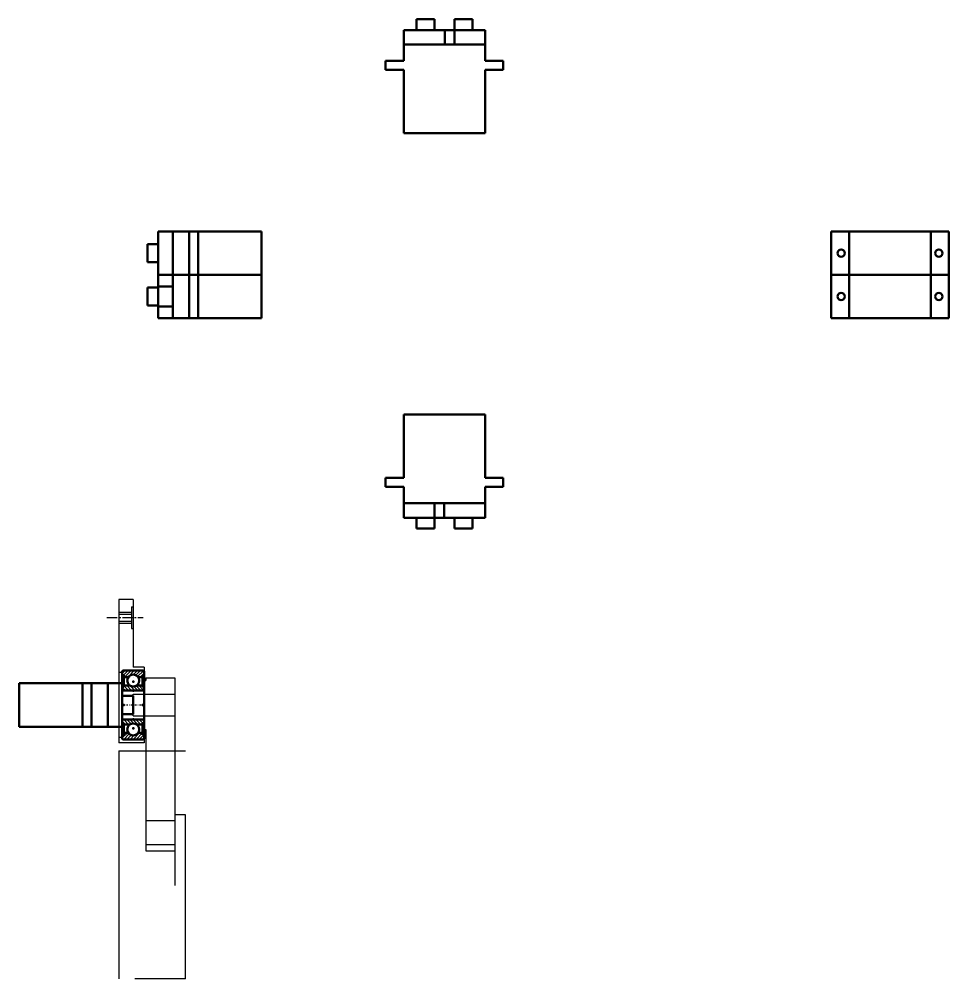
# Model space of a CAD drawing. Header units: millimetres. Extents: x -131 to 523, y -175 to 252.
# Drawn here: x 266.2 to 523.1, y -21.4 to 243.9 of the extents above; entities that cross this region are included whole.
import ezdxf

# ---------------------------------------------------------------- set-up
doc = ezdxf.new("R2010")
doc.units = ezdxf.units.MM
doc.header["$LTSCALE"] = 0.75
doc.linetypes.add('Center', pattern=[1.5, 0.45, -0.5, 0.05, -0.5])
doc.linetypes.add('CENTER2', pattern=[28.575, 19.05, -3.175, 3.175, -3.175])
for name, color, linetype, lineweight in [('2d ConnectionPoints', 7, 'Continuous', 50), ('AM_0', 7, 'Continuous', 50), ('AM_11', 3, 'Continuous', 25), ('AM_7', 7, 'Center', 25), ('Visible', 7, 'Continuous', 50)]:
    doc.layers.add(name, color=color, linetype=linetype, lineweight=lineweight)
pattern_1 = [(135, (0, 0), (-0.424264, -0.424264), [])]
pattern_2 = [(45, (0, 0), (-0.424264, 0.424264), [])]

# ---------------------------------------------------------------- blocks, each defined once
blk = doc.blocks.new('A$Cc3b6283b')
at = {"color": 0}
for p, q in [((3, 38.65), (-1, 38.65)), ((-1, 38.65), (-1, -1)), ((3, 38.65), (3, 20)), ((-1, 34.65), (2.5, 34.65)), ((2.5, 36.65), (3, 36.65)), ((2.5, 36.65), (2.5, 30.65)), ((-1, 32.65), (2.5, 32.65)), ((2.5, 30.65), (3, 30.65)), ((6, 19), (0, 19)), ((0, 0), (0, 19)), ((6, 20), (3, 20)), ((6, 20), (6, -1)), ((0, 18.5), (-1, 18.5)), ((0, 0.5), (-1, 0.5)), ((6, 0), (0, 0)), ((6, -1), (-1, -1))]:
    blk.add_line(p, q, dxfattribs=at)
at = {"color": 1}
for p, q in [((-1, 35.15), (2.5, 35.15)), ((-1, 32.15), (2.5, 32.15))]:
    blk.add_line(p, q, dxfattribs=at)
at = {"color": 1, "linetype": 'CENTER2', "ltscale": 0.2}
blk.add_line((-4.25, 33.65), (5.75, 33.65), dxfattribs=at)
blk = doc.blocks.new('A$C0e912871')
at = {"layer": 'AM_11'}
h = blk.add_hatch(dxfattribs=at)
h.set_pattern_fill('ANSI31', color=0, scale=0.6, angle=45, style=0, pattern_type=0)
h.set_pattern_definition(pattern_2)
edge = h.paths.add_edge_path(flags=0)
edge.add_line((0, 9.2), (0, 8.25))
edge.add_line((0, 8.25), (0.4, 8.25))
edge.add_line((0.4, 8.25), (0.4, 7.69))
edge.add_line((0.4, 7.69), (1.64, 7.69))
edge.add_arc((3, 6.75), 1.65, 34.7714, 145.2286)
edge.add_line((4.36, 7.69), (5.6, 7.69))
edge.add_line((5.6, 7.69), (5.6, 8.25))
edge.add_line((5.6, 8.25), (6, 8.25))
edge.add_line((6, 8.25), (6, 9.2))
edge.add_arc((5.7, 9.2), 0.3, 0, 90)
edge.add_line((5.7, 9.5), (0.3, 9.5))
edge.add_arc((0.3, 9.2), 0.3, 90, 180)
h = blk.add_hatch(dxfattribs=at)
h.set_pattern_fill('ANSI31', color=0, scale=0.6, angle=135, style=0, pattern_type=0)
h.set_pattern_definition(pattern_1)
edge = h.paths.add_edge_path(flags=0)
edge.add_line((0, 4.3), (0, 5))
edge.add_line((0, 5), (0.4, 5))
edge.add_line((0.4, 5), (0.4, 5.36))
edge.add_line((0.4, 5.36), (2.11, 5.36))
edge.add_arc((3, 6.75), 1.65, 237.3326, 302.6674)
edge.add_line((3.89, 5.36), (5.6, 5.36))
edge.add_line((5.6, 5.36), (5.6, 5))
edge.add_line((5.6, 5), (6, 5))
edge.add_line((6, 5), (6, 4.3))
edge.add_arc((5.7, 4.3), 0.3, 270, 360)
edge.add_line((5.7, 4), (0.3, 4))
edge.add_arc((0.3, 4.3), 0.3, 180, 270)
h = blk.add_hatch(dxfattribs=at)
h.set_pattern_fill('ANSI31', color=0, scale=0.6, angle=135, style=0, pattern_type=0)
h.set_pattern_definition(pattern_1)
edge = h.paths.add_edge_path(flags=0)
edge.add_line((0.4, -5), (0.4, -5.36))
edge.add_line((0.4, -5.36), (2.11, -5.36))
edge.add_arc((3, -6.75), 1.65, 57.3326, 122.6674)
edge.add_line((3.89, -5.36), (5.6, -5.36))
edge.add_line((5.6, -5.36), (5.6, -5))
edge.add_line((5.6, -5), (6, -5))
edge.add_line((6, -5), (6, -4.3))
edge.add_arc((5.7, -4.3), 0.3, 0, 90)
edge.add_line((5.7, -4), (0.3, -4))
edge.add_arc((0.3, -4.3), 0.3, 90, 180)
edge.add_line((0, -4.3), (0, -5))
edge.add_line((0, -5), (0.4, -5))
h = blk.add_hatch(dxfattribs=at)
h.set_pattern_fill('ANSI31', color=0, scale=0.6, angle=45, style=0, pattern_type=0)
h.set_pattern_definition(pattern_2)
edge = h.paths.add_edge_path(flags=0)
edge.add_line((0, -8.25), (0.4, -8.25))
edge.add_line((0.4, -8.25), (0.4, -7.69))
edge.add_line((0.4, -7.69), (1.64, -7.69))
edge.add_arc((3, -6.75), 1.65, 214.7714, 325.2286)
edge.add_line((4.36, -7.69), (5.6, -7.69))
edge.add_line((5.6, -7.69), (5.6, -8.25))
edge.add_line((5.6, -8.25), (6, -8.25))
edge.add_line((6, -8.25), (6, -9.2))
edge.add_arc((5.7, -9.2), 0.3, 270, 360)
edge.add_line((5.7, -9.5), (0.3, -9.5))
edge.add_arc((0.3, -9.2), 0.3, 180, 270)
edge.add_line((0, -9.2), (0, -8.25))
at = {"layer": '2d ConnectionPoints', "color": 0}
for p in [(3, 6.42), (3, 6.42), (3, 6.42), (3, 6.42), (3, 3.97), (3, 3.97), (3, 3.97), (3, 3.97), (0, 0), (0, 0), (0.4, 0), (0.4, 0), (3, 0), (3, 0), (3, 0), (3, 0), (5.6, 0), (5.6, 0), (3, -3.97), (3, -3.97), (3, -3.97), (3, -3.97), (3, -6.42), (3, -6.42), (3, -6.42), (3, -6.42)]:
    blk.add_point(p, dxfattribs=at)
at = {"layer": 'AM_0', "color": 0}
for p, q in [((0, 9.2), (0, 8.25)), ((0, 8.25), (0, 5)), ((0, 8.25), (0.4, 8.25)), ((0.1, 8.25), (0.1, 5)), ((0.4, 8.25), (0.1, 5)), ((0.1, 8.25), (0.4, 5.36)), ((5.7, 9.5), (0.3, 9.5)), ((0.4, 8.25), (0.4, 7.69)), ((5.6, 8.25), (6, 8.25)), ((5.6, 8.25), (5.6, 7.69)), ((5.9, 8.25), (5.6, 5.36)), ((5.6, 8.25), (5.9, 5)), ((5.9, 5), (5.9, 8.25)), ((6, 8.25), (6, 9.2)), ((6, 5), (6, 8.25)), ((0.4, 7.69), (1.64, 7.69)), ((0.4, 7.69), (0.4, 5.36)), ((2.11, 5.36), (0.4, 5.36)), ((0.4, 5), (0.4, 5.36)), ((5.6, 5.36), (3.89, 5.36)), ((4.36, 7.69), (5.6, 7.69)), ((5.6, 5.36), (5.6, 7.69)), ((5.6, 5.36), (5.6, 5)), ((0, 5), (0.4, 5)), ((0, 4.3), (0, 5)), ((0, 4.3), (0, 0)), ((0.3, 4), (5.7, 4)), ((5.6, 5), (6, 5)), ((6, 5), (6, 4.3)), ((6, 4.3), (6, 0)), ((0, -4.3), (0, 0)), ((6, -4.3), (6, 0)), ((0, -4.3), (0, -5)), ((0, -8.25), (0, -5)), ((0, -5), (0.4, -5)), ((0.1, -8.25), (0.1, -5)), ((0.4, -8.25), (0.1, -5)), ((0.3, -4), (5.7, -4)), ((0.4, -5), (0.4, -5.36)), ((5.6, -5), (6, -5)), ((5.6, -8.25), (5.9, -5)), ((5.6, -5.36), (5.6, -5)), ((5.9, -5), (5.9, -8.25)), ((6, -5), (6, -4.3)), ((6, -5), (6, -8.25)), ((0.1, -8.25), (0.4, -5.36)), ((2.11, -5.36), (0.4, -5.36)), ((0.4, -7.69), (0.4, -5.36)), ((0.4, -7.69), (1.64, -7.69)), ((0.4, -8.25), (0.4, -7.69)), ((5.6, -5.36), (3.89, -5.36)), ((4.36, -7.69), (5.6, -7.69)), ((5.6, -5.36), (5.6, -7.69)), ((5.9, -8.25), (5.6, -5.36)), ((5.6, -8.25), (5.6, -7.69)), ((0, -9.2), (0, -8.25)), ((0, -8.25), (0.4, -8.25)), ((5.7, -9.5), (0.3, -9.5)), ((5.6, -8.25), (6, -8.25)), ((6, -8.25), (6, -9.2))]:
    blk.add_line(p, q, dxfattribs=at)
for centre in [(3, 6.75), (3, -6.75)]:
    blk.add_circle(centre, 1.65, dxfattribs=at)
for centre, radius, start, end in [((0.3, 9.2), 0.3, 90, 180), ((3, 6.75), 1.65, 34.7714, 145.2286), ((5.7, 9.2), 0.3, 0, 90), ((3, 6.75), 1.65, 237.3326, 302.6674), ((0.3, 4.3), 0.3, 180, 270), ((5.7, 4.3), 0.3, 270, 360), ((0.3, -4.3), 0.3, 90, 180), ((3, -6.75), 1.65, 57.3326, 122.6674), ((5.7, -4.3), 0.3, 0, 90), ((3, -6.75), 1.65, 214.7714, 325.2286), ((0.3, -9.2), 0.3, 180, 270), ((5.7, -9.2), 0.3, 270, 0)]:
    blk.add_arc(centre, radius, start, end, dxfattribs=at)
at = {"layer": 'AM_7', "color": 0}
blk.add_line((0, 0), (6, 0), dxfattribs=at)
blk = doc.blocks.new('CustomObjectsInViewport5_0')
at = {"layer": 'Visible', "extrusion": (3.63293e-29, 2.96652e-13, -1)}
for p, q in [((207.82, 224.32), (202.82, 224.32)), ((202.82, 221.32), (202.82, 224.32)), ((207.82, 221.32), (207.82, 224.32)), ((218.32, 224.32), (213.32, 224.32)), ((213.32, 221.32), (213.32, 224.32)), ((218.32, 221.32), (218.32, 224.32)), ((210.65, 221.32), (199.32, 221.32)), ((199.32, 217.32), (199.32, 221.32)), ((210.65, 217.32), (210.65, 221.32)), ((213.32, 221.32), (210.65, 221.32)), ((221.82, 221.32), (213.32, 221.32)), ((213.32, 217.32), (213.32, 221.32)), ((221.82, 217.32), (221.82, 221.32)), ((199.32, 217.32), (205.32, 217.32)), ((199.32, 217.32), (199.32, 212.82)), ((205.32, 217.32), (221.82, 217.32)), ((221.82, 217.32), (221.82, 212.82)), ((194.32, 212.82), (199.32, 212.82)), ((194.32, 210.32), (194.32, 212.82)), ((221.82, 212.82), (226.82, 212.82)), ((226.82, 210.32), (226.82, 212.82)), ((199.32, 210.32), (194.32, 210.32)), ((199.32, 210.32), (199.32, 192.82)), ((226.82, 210.32), (221.82, 210.32)), ((221.82, 210.32), (221.82, 192.82)), ((221.82, 192.82), (199.32, 192.82))]:
    blk.add_line(p, q, dxfattribs=at)
blk = doc.blocks.new('CustomObjectsInViewport9_0')
at = {"layer": 'Visible', "extrusion": (0, 1, 0)}
for p, q in [((131.48, 165.64), (131.48, 153.64)), ((135.48, 165.64), (131.48, 165.64)), ((135.48, 159.64), (135.48, 165.64)), ((135.48, 165.64), (139.98, 165.64)), ((139.98, 153.64), (139.98, 165.64)), ((142.48, 165.64), (139.98, 165.64)), ((142.48, 165.64), (142.48, 153.64)), ((142.48, 165.64), (159.98, 165.64)), ((159.98, 165.64), (159.98, 153.64)), ((128.48, 162.14), (128.48, 157.14)), ((131.48, 162.14), (128.48, 162.14)), ((135.48, 153.64), (135.48, 159.64)), ((131.48, 157.14), (128.48, 157.14)), ((135.48, 153.64), (131.48, 153.64)), ((131.48, 153.64), (131.48, 150.39)), ((135.48, 153.64), (139.98, 153.64)), ((135.48, 141.64), (135.48, 153.64)), ((139.98, 153.64), (135.48, 153.64)), ((142.48, 153.64), (139.98, 153.64)), ((139.98, 141.64), (139.98, 153.64)), ((142.48, 153.64), (139.98, 153.64)), ((142.48, 153.64), (159.98, 153.64)), ((142.48, 153.64), (142.48, 141.64)), ((159.98, 153.64), (142.48, 153.64)), ((159.98, 153.64), (159.98, 141.64)), ((128.48, 150.14), (128.48, 145.14)), ((131.48, 150.14), (128.48, 150.14)), ((135.48, 150.39), (131.48, 150.39)), ((131.48, 150.39), (131.48, 144.89)), ((131.48, 145.14), (128.48, 145.14)), ((135.48, 144.89), (131.48, 144.89)), ((131.48, 144.89), (131.48, 141.64)), ((135.48, 141.64), (131.48, 141.64)), ((135.48, 141.64), (139.98, 141.64)), ((142.48, 141.64), (139.98, 141.64)), ((142.48, 141.64), (159.98, 141.64))]:
    blk.add_line(p, q, dxfattribs=at)
blk = doc.blocks.new('CustomObjectsInViewport11_0')
at = {"layer": 'Visible'}
for p, q in [((199.32, 114.98), (221.82, 114.98)), ((199.32, 97.48), (199.32, 114.98)), ((221.82, 97.48), (221.82, 114.98)), ((194.32, 97.48), (199.32, 97.48)), ((194.32, 97.48), (194.32, 94.98)), ((221.82, 97.48), (226.82, 97.48)), ((226.82, 97.48), (226.82, 94.98)), ((199.32, 94.98), (194.32, 94.98)), ((199.32, 90.48), (199.32, 94.98)), ((226.82, 94.98), (221.82, 94.98)), ((221.82, 90.48), (221.82, 94.98)), ((215.82, 90.48), (199.32, 90.48)), ((199.32, 90.48), (199.32, 86.48)), ((207.82, 90.48), (207.82, 86.48)), ((210.49, 90.48), (210.49, 86.48)), ((221.82, 90.48), (215.82, 90.48)), ((221.82, 90.48), (221.82, 86.48)), ((199.32, 86.48), (207.82, 86.48)), ((202.82, 86.48), (202.82, 83.48)), ((207.82, 86.48), (210.49, 86.48)), ((207.82, 86.48), (207.82, 83.48)), ((210.49, 86.48), (221.82, 86.48)), ((213.32, 86.48), (213.32, 83.48)), ((218.32, 86.48), (218.32, 83.48)), ((202.82, 83.48), (207.82, 83.48)), ((213.32, 83.48), (218.32, 83.48))]:
    blk.add_line(p, q, dxfattribs=at)
blk = doc.blocks.new('CustomObjectsInViewport13_0')
at = {"layer": 'Visible', "extrusion": (0, 1, 0)}
for p, q in [((317.46, 165.64, 0), (317.46, 153.64, 0)), ((322.46, 165.64, 0), (317.46, 165.64, 0)), ((344.96, 165.64, 0), (322.46, 165.64, 0)), ((322.46, 165.64, 0), (322.46, 153.64, 0)), ((349.96, 165.64, 0), (344.96, 165.64, 0)), ((344.96, 153.64, 0), (344.96, 165.64, 0)), ((349.96, 153.64, 0), (349.96, 165.64, 0)), ((317.46, 153.64, 0), (322.46, 153.64, 0)), ((322.46, 153.64, 0), (317.46, 153.64, 0)), ((317.46, 153.64, 0), (317.46, 141.64, 0)), ((322.46, 153.64, 0), (344.96, 153.64, 0)), ((322.46, 153.64, 0), (322.46, 141.64, 0)), ((344.96, 153.64, 0), (322.46, 153.64, 0)), ((344.96, 153.64, 0), (349.96, 153.64, 0)), ((349.96, 153.64, 0), (344.96, 153.64, 0)), ((344.96, 141.64, 0), (344.96, 153.64, 0)), ((349.96, 141.64, 0), (349.96, 153.64, 0)), ((317.46, 141.64, 0), (322.46, 141.64, 0)), ((322.46, 141.64, 0), (344.96, 141.64, 0)), ((344.96, 141.64, 0), (349.96, 141.64, 0))]:
    blk.add_line(p, q, dxfattribs=at)
at = {"layer": 'Visible', "extrusion": (-5.93303e-13, 0, -1)}
for centre in [(-320.21, 159.64, 0), (-347.21, 159.64, 0)]:
    blk.add_circle(centre, 1, dxfattribs=at)
at = {"layer": 'Visible', "extrusion": (-5.93303e-13, -4.79164e-57, -1)}
for centre in [(-320.21, 147.64, 0), (-347.21, 147.64, 0)]:
    blk.add_circle(centre, 1, dxfattribs=at)
blk = doc.blocks.new('A$C40aa3be0')
at = {"layer": 'Visible', "color": 0, "extrusion": (0, 1, 0)}
for p, q in [((0, 12), (17.5, 12)), ((17.5, 12), (0, 12)), ((0, 0), (0, 12)), ((17.5, 12), (20, 12)), ((17.5, 0), (17.5, 12)), ((17.5, 12), (20, 12)), ((20, 12), (24.5, 12)), ((20, 12), (20, 0)), ((24.5, 12), (20, 12)), ((24.5, 12), (24.5, 6)), ((24.5, 12), (28.5, 12)), ((28.5, 0), (28.5, 12)), ((28.5, 8.5), (31.5, 8.5)), ((31.5, 3.5), (31.5, 8.5)), ((24.5, 6), (24.5, 0)), ((28.5, 3.5), (31.5, 3.5)), ((17.5, 0), (0, 0)), ((17.5, 0), (20, 0)), ((24.5, 0), (20, 0)), ((24.5, 0), (28.5, 0))]:
    blk.add_line(p, q, dxfattribs=at)
blk = doc.blocks.new('A$Cb03c527e')
at = {"color": 0}
for p, q in [((6, 6.75), (6, 4)), ((6, 6.75), (6.5, 6.75)), ((6.5, 7.5), (14.5, 7.5)), ((6.5, 7.5), (6.5, 6.75)), ((14.5, 7.5), (14.5, -40.36)), ((0, 4), (6, 4)), ((0, 4), (0, -4)), ((3, -3), (3, 3)), ((3, 3), (14.5, 3)), ((0, 2.5), (3, 2.5)), ((0, -2.5), (3, -2.5)), ((0, -4), (6, -4)), ((3, -3), (14.5, -3)), ((6, -4), (6, -6.75)), ((6, -6.75), (6.5, -6.75)), ((6.5, -6.75), (6.5, -40.36)), ((14.5, -32.06), (6.5, -32.06)), ((14.5, -38.66), (6.5, -38.66)), ((6.5, -40.36), (14.5, -40.36))]:
    blk.add_line(p, q, dxfattribs=at)

msp = doc.modelspace()

# ---------------------------------------------------------------- linework, layer by layer
at = {"color": 0}
for p, q in [((293.679, 41.612), (312.179, 41.612)), ((293.679, 41.612), (293.679, -21.421)), ((312.179, 23.934), (309.179, 23.934)), ((309.179, 23.934), (309.179, 4.347)), ((312.179, -21.421), (312.179, 23.934)), ((312.179, -21.421), (298.179, -21.421))]:
    msp.add_line(p, q, dxfattribs=at)
msp.add_xline((7.946, -175.231), (1, 0), dxfattribs=at)

# ---------------------------------------------------------------- block references
for name, p in [('CustomObjectsInViewport5_0', (173.137, 19.593)), ('CustomObjectsInViewport9_0', (173.137, 19.593)), ('CustomObjectsInViewport13_0', (173.137, 19.593)), ('CustomObjectsInViewport11_0', (173.137, 19.593)), ('A$C0e912871', (294.679, 54.29))]:
    msp.add_blockref(name, p)
at = {"color": 4}
msp.add_blockref('A$Cc3b6283b', (294.679, 44.79), dxfattribs=at)
at = {"color": 3}
msp.add_blockref('A$Cb03c527e', (294.679, 54.29), dxfattribs=at)
at = {"color": 2}
msp.add_blockref('A$C40aa3be0', (266.179, 48.29), dxfattribs=at)

doc.saveas('drawing.dxf')
